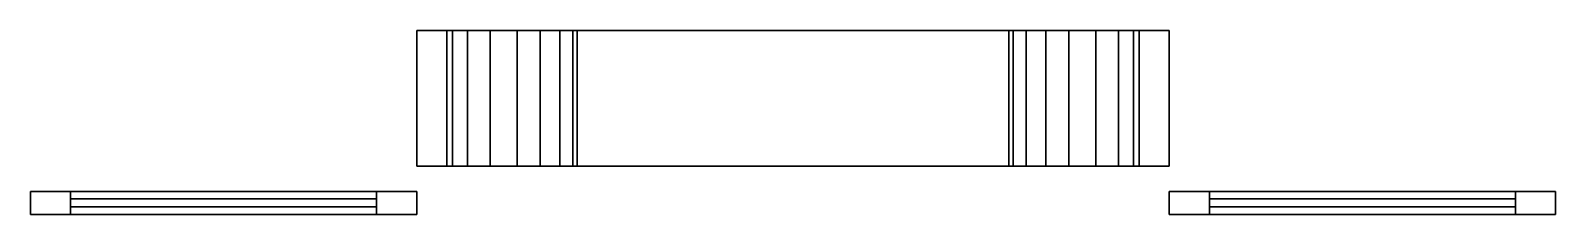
# Model space of a CAD drawing. Extents: x -0.77 to 2.27, y -0.07 to 0.3.
import ezdxf

# ---------------------------------------------------------------- set-up
doc = ezdxf.new("R2010")
doc.units = 0
doc.layers.get('0').update_dxf_attribs({"linetype": 'CONTINUOUS'})

msp = doc.modelspace()

# ---------------------------------------------------------------- meshes
at = {"color": 131}
mesh = msp.add_polyface(dxfattribs=at)
corners = [(-0.08, -0.02), (-0.69, -0.02), (-0.08, -0.02, 0.08), (0, -0.02), (-0.08, -0.066), (-0.77, -0.02, 0.08), (-0.77, -0.02), (-0.77, -0.066), (-0.69, -0.02, 0.08), (-0.69, -0.02, 0.7433), (-0.69, -0.035, 0.08), (-0.69, -0.035, 0.7433), (-0.08, -0.035, 0.08), (0, -0.02, 0.08), (0, -0.066), (-0.77, -0.066, 0.08), (-0.69, -0.066), (-0.77, -0.02, 0.7433), (-0.77, -0.02, 0.8233), (-0.08, -0.035, 0.7433), (0, -0.02, 0.8233), (0, -0.02, 0.7433), (-0.08, -0.066, 0.08), (-0.69, -0.051, 0.08), (-0.69, -0.066, 0.08), (-0.69, -0.066, 0.7433), (-0.08, -0.02, 0.7433), (0, -0.066, 0.8233), (0, -0.066, 0.08), (-0.08, -0.051, 0.7433), (-0.08, -0.051, 0.08), (-0.69, -0.051, 0.7433), (-0.77, -0.066, 0.7433), (-0.77, -0.02, 1.4867), (-0.77, -0.066, 0.8233), (-0.08, -0.02, 0.8233), (-0.08, -0.035, 0.8233), (-0.69, -0.02, 0.8233), (-0.69, -0.02, 1.4867), (0, -0.066, 0.7433), (-0.08, -0.035, 1.4867), (0, -0.02, 1.5667), (0, -0.02, 1.4867), (-0.08, -0.02, 1.4867), (-0.08, -0.066, 0.7433), (-0.77, -0.066, 1.4867), (-0.77, -0.066, 1.5667), (-0.69, -0.035, 0.8233), (-0.69, -0.035, 1.4867), (-0.69, -0.02, 1.5667), (0, -0.066, 1.5667), (0, -0.066, 1.4867), (-0.08, -0.066, 1.4867), (0, -0.02, 2.23), (-0.08, -0.02, 1.5667), (-0.08, -0.02, 2.23), (-0.69, -0.051, 0.8233), (-0.69, -0.066, 0.8233), (-0.69, -0.051, 1.4867), (-0.77, -0.02, 2.23), (-0.77, -0.02, 1.5667), (-0.69, -0.035, 1.5667), (-0.69, -0.02, 2.31), (-0.77, -0.02, 2.31), (0, -0.066, 2.23), (-0.08, -0.066, 0.8233), (-0.08, -0.051, 1.4867), (-0.08, -0.051, 0.8233), (-0.08, -0.035, 2.23), (0, -0.02, 2.31), (-0.69, -0.066, 1.4867), (-0.69, -0.066, 1.5667), (-0.69, -0.035, 2.23), (-0.08, -0.035, 1.5667), (-0.08, -0.02, 2.31), (-0.69, -0.02, 2.23), (-0.77, -0.066, 2.31), (-0.69, -0.066, 2.31), (0, -0.066, 2.31), (-0.08, -0.051, 1.5667), (-0.69, -0.066, 2.23), (-0.77, -0.066, 2.23), (-0.08, -0.066, 2.31), (-0.08, -0.066, 1.5667), (-0.08, -0.066, 2.23), (-0.69, -0.051, 1.5667), (-0.69, -0.051, 2.23), (-0.08, -0.051, 2.23), (1.58, -0.02), (1.58, -0.02, 0.08), (2.19, -0.02), (2.27, -0.02, 0.08), (2.27, -0.02), (1.58, -0.035, 0.08), (2.19, -0.035, 0.08), (2.19, -0.02, 0.08), (1.5, -0.02), (2.27, -0.066, 0.08), (2.27, -0.066), (2.27, -0.02, 0.7433), (2.19, -0.066), (2.19, -0.035, 0.7433), (1.58, -0.035, 0.7433), (1.58, -0.02, 0.7433), (1.5, -0.066), (1.5, -0.02, 0.08), (2.19, -0.02, 0.7433), (1.5, -0.02, 0.8233), (1.58, -0.066), (1.58, -0.051, 0.08), (2.27, -0.02, 1.4867), (2.19, -0.02, 1.4867), (1.5, -0.066, 0.7433), (1.5, -0.066, 0.8233), (1.5, -0.02, 0.7433), (1.58, -0.066, 0.08), (1.5, -0.066, 0.08), (2.19, -0.051, 0.08), (2.19, -0.066, 0.08), (2.27, -0.066, 0.7433), (2.27, -0.02, 0.8233), (2.19, -0.02, 0.8233), (2.19, -0.035, 1.4867), (1.5, -0.02, 1.4867), (1.58, -0.035, 1.4867), (1.58, -0.02, 0.8233), (1.58, -0.02, 1.4867), (1.58, -0.051, 0.7433), (2.19, -0.051, 0.7433), (2.19, -0.066, 0.7433), (1.58, -0.066, 0.7433), (2.27, -0.066, 0.8233), (2.27, -0.066, 1.5667), (1.58, -0.035, 0.8233), (2.19, -0.035, 0.8233), (2.19, -0.02, 1.5667), (1.5, -0.02, 1.5667), (1.58, -0.066, 1.4867), (1.5, -0.066, 1.4867), (1.5, -0.02, 2.23), (2.19, -0.066, 0.8233), (2.19, -0.051, 0.8233), (2.19, -0.066, 1.4867), (2.27, -0.066, 1.4867), (2.27, -0.066, 2.23), (2.27, -0.02, 1.5667), (1.58, -0.02, 1.5667), (2.19, -0.035, 1.5667), (2.19, -0.02, 2.23), (2.27, -0.02, 2.23), (1.58, -0.066, 1.5667), (1.58, -0.051, 0.8233), (1.58, -0.066, 0.8233), (1.58, -0.051, 1.4867), (2.19, -0.051, 1.4867), (2.19, -0.066, 1.5667), (2.27, -0.02, 2.31), (1.58, -0.035, 1.5667), (1.58, -0.035, 2.23), (2.19, -0.035, 2.23), (1.58, -0.02, 2.23), (2.19, -0.02, 2.31), (1.5, -0.066, 2.31), (1.5, -0.02, 2.31), (1.58, -0.066, 2.23), (1.5, -0.066, 1.5667), (1.58, -0.02, 2.31), (2.27, -0.066, 2.31), (2.19, -0.066, 2.31), (1.58, -0.066, 2.31), (1.5, -0.066, 2.23), (1.58, -0.051, 1.5667), (1.58, -0.051, 2.23), (2.19, -0.051, 1.5667), (2.19, -0.051, 2.23), (2.19, -0.066, 2.23), (1.5, 0.03, 1.95), (1.44, 0.03, 1.78), (1.44, 0.3, 1.78), (1.44, 0.03, 1.95), (1.429, 0.03, 2.004), (1.5, 0.03, 1.78), (1.5, 0.3, 1.78), (1.44, 0.3, 1.95), (1.399, 0.03, 2.049), (1.5, 0.03, 2.12), (1.5, 0.3, 1.95), (1.399, 0.3, 2.049), (1.429, 0.3, 2.004), (1.5, 0.3, 2.29), (1.5, 0.3, 2.12), (1.18, 0.3, 2.29), (1.18, 0.03, 2.29), (1.354, 0.3, 2.079), (1.354, 0.03, 2.079), (1.3, 0.03, 2.09), (1.3, 0.03, 2.12), (1.254, 0.3, 2.129), (1.215, 0.03, 2.155), (1.254, 0.03, 2.129), (1.189, 0.03, 2.194), (1.5, 0.03, 2.29), (1.3, 0.3, 2.09), (1.3, 0.3, 2.12), (1.215, 0.3, 2.155), (1.18, 0.03, 2.24), (1.18, 0.3, 2.24), (1.189, 0.3, 2.194), (0, 0.03, 2.12), (0.06, 0.03, 1.95), (0, 0.03, 1.78), (0.06, 0.3, 1.78), (0.06, 0.03, 1.78), (0.06, 0.3, 1.95), (0, 0.3, 1.78), (0.071, 0.3, 2.004), (0.071, 0.03, 2.004), (0, 0.03, 1.95), (0, 0.3, 1.95), (0.101, 0.3, 2.049), (0.146, 0.03, 2.079), (0.101, 0.03, 2.049), (0.2, 0.03, 2.09), (0.2, 0.03, 2.12), (0.32, 0.3, 2.29), (0, 0.03, 2.29), (0.246, 0.3, 2.129), (0.146, 0.3, 2.079), (0.2, 0.3, 2.09), (0.246, 0.03, 2.129), (0.311, 0.3, 2.194), (0.285, 0.3, 2.155), (0, 0.3, 2.29), (0, 0.3, 2.12), (0.2, 0.3, 2.12), (0.32, 0.3, 2.24), (0.311, 0.03, 2.194), (0.285, 0.03, 2.155), (0.32, 0.03, 2.24), (0.32, 0.03, 2.29)]
mesh.append_faces([[corners[k] for k in face] for face in [(2, 0, 1, 8), (6, 5, 8, 1), (2, 8, 10, 12), (0, 2, 13, 3), (1, 0, 4, 16), (5, 6, 7, 15), (9, 8, 5, 17), (6, 1, 16, 7), (8, 9, 11, 10), (10, 11, 19, 12), (26, 2, 12, 19), (2, 26, 21, 13), (3, 13, 28, 14), (0, 3, 14, 4), (24, 16, 4, 22), (15, 7, 16, 24), (17, 5, 15, 32), (37, 9, 17, 18), (9, 26, 19, 11), (13, 21, 39, 28), (20, 21, 26, 35), (22, 4, 14, 28), (24, 22, 30, 23), (24, 25, 32, 15), (18, 17, 32, 34), (35, 26, 9, 37), (38, 37, 18, 33), (21, 20, 27, 39), (28, 39, 44, 22), (42, 20, 35, 43), (22, 44, 29, 30), (31, 23, 30, 29), (25, 24, 23, 31), (25, 57, 34, 32), (33, 18, 34, 45), (35, 37, 47, 36), (37, 38, 48, 47), (49, 38, 33, 60), (20, 42, 51, 27), (39, 27, 65, 44), (43, 35, 36, 40), (41, 42, 43, 54), (44, 25, 31, 29), (44, 65, 57, 25), (57, 70, 45, 34), (60, 33, 45, 46), (47, 48, 40, 36), (38, 43, 40, 48), (38, 49, 54, 43), (75, 49, 60, 59), (42, 41, 50, 51), (27, 51, 52, 65), (53, 41, 54, 55), (57, 65, 67, 56), (70, 57, 56, 58), (70, 71, 46, 45), (59, 60, 46, 81), (54, 49, 61, 73), (49, 75, 72, 61), (62, 75, 59, 63), (41, 53, 64, 50), (51, 50, 83, 52), (65, 52, 66, 67), (55, 54, 73, 68), (69, 53, 55, 74), (58, 56, 67, 66), (52, 70, 58, 66), (71, 70, 52, 83), (71, 80, 81, 46), (63, 59, 81, 76), (61, 72, 68, 73), (75, 55, 68, 72), (74, 55, 75, 62), (62, 63, 76, 77), (53, 69, 78, 64), (50, 64, 84, 83), (69, 74, 82, 78), (71, 83, 79, 85), (80, 71, 85, 86), (80, 77, 76, 81), (74, 62, 77, 82), (64, 78, 82, 84), (83, 84, 87, 79), (86, 85, 79, 87), (84, 80, 86, 87), (84, 82, 77, 80), (95, 90, 88, 89), (90, 95, 91, 92), (93, 94, 95, 89), (96, 105, 89, 88), (100, 108, 88, 90), (97, 98, 92, 91), (99, 91, 95, 106), (98, 100, 90, 92), (94, 101, 106, 95), (93, 102, 101, 94), (102, 93, 89, 103), (105, 114, 103, 89), (104, 116, 105, 96), (108, 104, 96, 88), (115, 108, 100, 118), (118, 100, 98, 97), (119, 97, 91, 99), (120, 99, 106, 121), (101, 102, 103, 106), (116, 112, 114, 105), (125, 103, 114, 107), (116, 104, 108, 115), (117, 109, 115, 118), (97, 119, 129, 118), (131, 119, 99, 120), (121, 106, 103, 125), (110, 120, 121, 111), (112, 113, 107, 114), (115, 130, 112, 116), (126, 125, 107, 123), (109, 127, 130, 115), (127, 109, 117, 128), (128, 117, 118, 129), (119, 131, 140, 129), (143, 131, 120, 110), (133, 134, 121, 125), (134, 122, 111, 121), (145, 110, 111, 135), (113, 138, 123, 107), (130, 152, 113, 112), (124, 133, 125, 126), (146, 126, 123, 136), (127, 128, 129, 130), (129, 140, 152, 130), (131, 143, 142, 140), (132, 143, 110, 145), (133, 124, 122, 134), (122, 124, 126, 111), (126, 146, 135, 111), (149, 145, 135, 148), (138, 165, 136, 123), (152, 137, 138, 113), (160, 146, 136, 139), (141, 151, 152, 140), (154, 141, 140, 142), (143, 132, 155, 142), (144, 132, 145, 149), (157, 147, 135, 146), (147, 159, 148, 135), (156, 149, 148, 161), (165, 170, 139, 136), (137, 150, 165, 138), (151, 153, 137, 152), (158, 157, 146, 160), (166, 160, 139, 163), (153, 151, 141, 154), (153, 154, 142, 137), (150, 137, 142, 155), (132, 144, 175, 155), (167, 144, 149, 156), (157, 158, 159, 147), (159, 158, 160, 148), (161, 148, 160, 166), (168, 167, 156, 161), (170, 162, 163, 139), (150, 164, 170, 165), (162, 169, 166, 163), (173, 171, 150, 155), (174, 173, 155, 175), (144, 167, 168, 175), (169, 168, 161, 166), (164, 169, 162, 170), (171, 172, 164, 150), (172, 171, 173, 174), (172, 174, 175, 164), (175, 168, 169, 164), (181, 176, 179, 177), (183, 178, 177, 179), (176, 185, 180, 179), (176, 181, 182, 186), (178, 182, 181, 177), (178, 183, 186, 182), (188, 183, 179, 180), (185, 184, 180), (185, 176, 186, 190), (183, 188, 190, 186), (187, 188, 180, 184), (185, 194, 184), (190, 189, 201, 185), (190, 188, 187), (193, 187, 184, 194), (195, 194, 185, 196), (185, 201, 199, 196), (201, 189, 191, 192), (203, 197, 189, 190), (190, 187, 193), (202, 193, 194, 195), (203, 202, 195, 196), (197, 203, 196, 199), (201, 198, 199), (189, 207, 206, 191), (201, 192, 205, 200), (204, 189, 197), (203, 190, 193, 202), (204, 197, 199, 198), (201, 200, 198), (206, 207, 200, 205), (207, 189, 204), (207, 204, 198, 200), (212, 209, 217, 210), (209, 212, 211, 213), (209, 216, 208, 217), (210, 217, 218, 214), (212, 210, 214, 211), (214, 218, 213, 211), (216, 209, 213, 215), (216, 221, 208), (233, 218, 217, 208), (218, 233, 215, 213), (221, 216, 215, 219), (221, 220, 208), (208, 225, 232, 233), (219, 215, 233), (220, 221, 219, 227), (223, 208, 220, 222), (223, 229, 225, 208), (239, 224, 232, 225), (233, 232, 226, 234), (227, 219, 233), (222, 220, 227, 228), (223, 222, 228, 234), (229, 223, 234, 226), (229, 237, 225), (224, 235, 230, 232), (236, 238, 239, 225), (226, 232, 231), (228, 227, 233, 234), (237, 229, 226, 231), (237, 236, 225), (238, 236, 230, 235), (231, 232, 230), (236, 237, 231, 230), (238, 235, 206, 205), (235, 224, 191, 206), (239, 238, 205, 192), (224, 239, 192, 191)]], dxfattribs={"color": 131})

doc.saveas('drawing.dxf')
